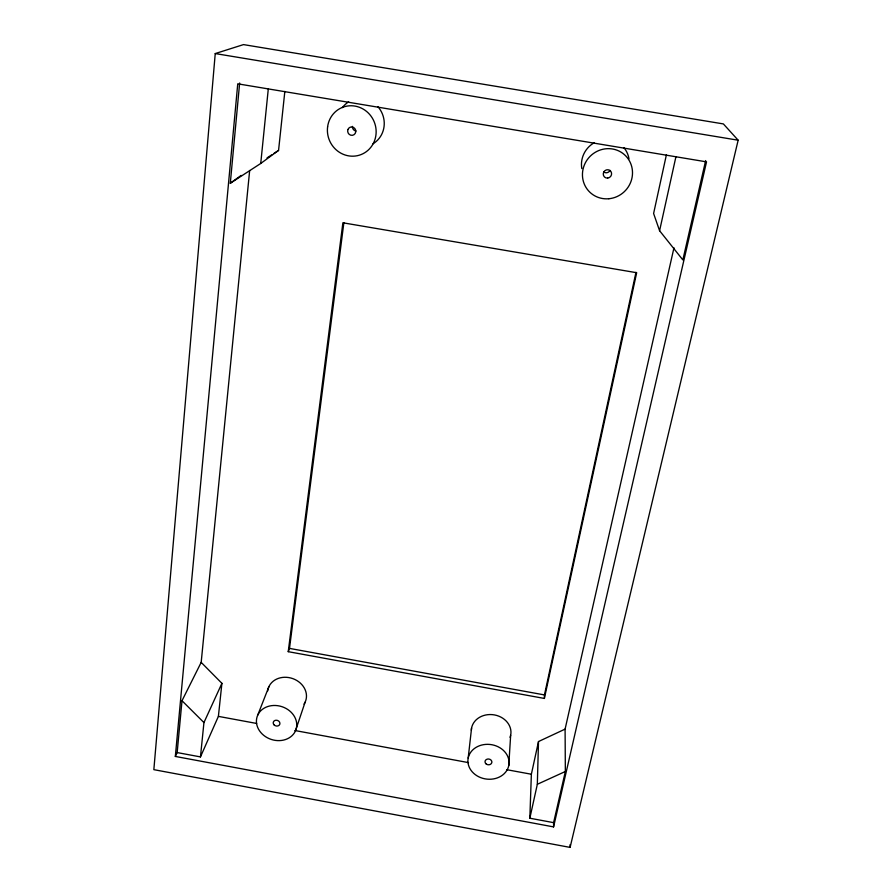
<?xml version="1.0" encoding="UTF-8"?>
<svg xmlns="http://www.w3.org/2000/svg" width="892" height="892" viewBox="0 0 892 892"><rect width="100%" height="100%" fill="white"/><g stroke="black" fill="none" stroke-linecap="round" stroke-linejoin="round"><path stroke-width="1.34" d="M553.575 826.895L706.531 161.865L237.751 83.826L175.334 756.438L553.575 826.895L553.609 822.647L565.35 771.491L565.093 729.121L673.973 247.786M544.376 698.447L636.676 272.718L342.885 222.788L288.239 651.673L544.376 698.447L544.455 694.924L635.974 272.328M553.609 822.647L529.837 818.22L537.33 784.291L538.5 741.542L565.093 729.121M529.837 818.22L531.364 774.234L538.5 741.542M508.752 765.648A20.639 17.394 8.1 0 0 481.435 745.121A20.639 17.394 8.1 0 0 475.258 774.624A20.639 17.394 8.1 0 0 508.752 765.648L510.659 735.209M215.24 53.565L153.848 769.662L570.1 847.4L738.152 140.211L723.379 123.921L243.505 44.6L215.24 53.565L738.152 140.211M175.334 756.438L177.162 752.569L182.001 700.722L201.179 662.377L249.66 170.506M284.838 91.408L278.56 150.413L260.732 163.47L230.292 183.25L239.647 83.001M177.162 752.569L200.455 756.907L203.945 722.576L221.907 683.328L201.179 662.377M260.732 163.47L268.269 89.167M200.455 756.907L218.395 716.376L221.907 683.328M468.177 758.144L471.578 728.028M288.239 651.673L289.499 648.395L343.866 222.688M666.424 154.695L653.602 213.489L659.589 230.738L682.848 259.906L705.661 160.56M659.589 230.738L675.868 156.992M295.352 731.161A20.471 17.227 18.5 0 0 273.621 705.483A20.471 17.227 18.5 0 0 260.798 732.499A20.471 17.227 18.5 0 0 295.352 731.161L305.097 702.216M257.743 715.105L268.893 686.695M230.292 183.25L241.13 175.401M267.054 157.895L271.659 154.907M273.955 153.402L278.56 150.413M537.33 784.291L565.35 771.491M289.499 648.395L544.455 694.924M218.395 716.376L256.662 723.457M294.929 730.526L468.501 762.615M506.767 769.696L531.364 774.234M182.001 700.722L203.945 722.576M570.077 844.635L570.1 847.4M267.7 690.91A19.724 16.77 18.6 0 1 292.922 678.656A19.724 16.77 18.6 0 1 304.016 704.122M471.322 730.225A19.88 16.926 7.9 0 1 494.48 714.927A19.88 16.926 7.9 0 1 510.046 737.349M623.909 147.671A24.441 23.538 -49.2 0 1 629.005 158.887M581.807 168.577A24.441 23.538 -49.2 0 1 594.228 142.731M610.005 170.405A4.159 4.014 -48.1 0 1 603.661 171.877M342.361 107.62A24.274 23.203 70.7 0 1 348.672 101.866M377.929 106.739A24.274 23.203 70.7 0 1 373.001 143.79M355.997 131.024A4.137 3.947 69.6 0 1 352.463 126.396M274 724.795A3.412 2.877 18.5 0 0 279.731 724.416A3.412 2.877 18.5 0 0 275.974 720.223A3.412 2.877 18.5 0 0 274 724.795M486.263 764.043A3.445 2.899 8.1 0 0 491.838 762.515A3.445 2.899 8.1 0 0 487.266 759.114A3.445 2.899 8.1 0 0 486.263 764.043M608.879 198.738A25.533 24.597 -47 0 0 628.425 159.233A25.533 24.597 -47 0 0 585.13 163.269A25.533 24.597 -47 0 0 608.879 198.738M607.675 178.077A4.259 4.103 -47 0 0 610.909 171.476A4.259 4.103 -47 0 0 603.694 172.178A4.259 4.103 -47 0 0 607.675 178.077M327.609 126.831A25.366 24.218 68.5 0 0 361.026 154.595A25.366 24.218 68.5 0 0 366.668 111.511A25.366 24.218 68.5 0 0 327.609 126.831M347.936 129.518A4.226 4.036 68.5 0 0 352.362 135.316A4.226 4.036 68.5 0 0 354.882 128.604A4.226 4.036 68.5 0 0 347.936 129.518"/></g></svg>
